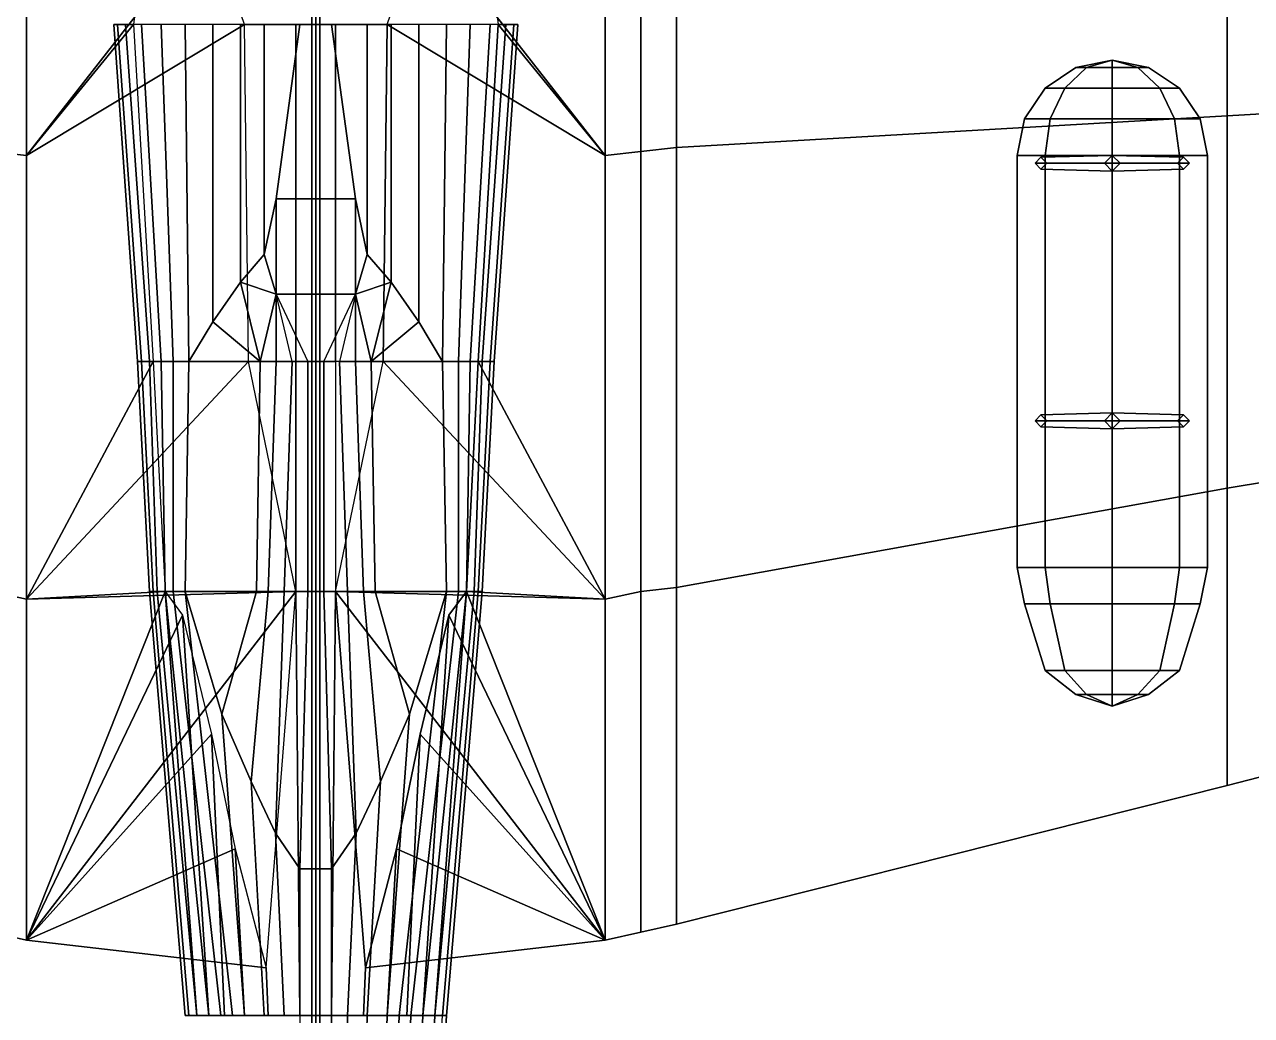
# Model space of a CAD drawing. Header units: millimetres. Extents: x -5.4 to 5.4, y -4.4 to 10.
# Drawn here: x -0.735 to 2.361, y 0.05 to 2.55 of the extents above; entities that cross this region are included whole.
import ezdxf

# ---------------------------------------------------------------- set-up
doc = ezdxf.new("R2010")
doc.units = ezdxf.units.MM
doc.layers.add('wing', color=5, linetype='Continuous')
doc.layers.add('wing2', color=1, linetype='Continuous')

msp = doc.modelspace()

# ---------------------------------------------------------------- linework, layer by layer
for points in [[(0, 2.97, 1.26), (-0.01, 2.97, 1.25), (-0.01, -3.76, 1.52), (0, -3.76, 1.53)], [(-0.01, 2.97, 1.25), (0, 2.97, 1.24), (0, -3.76, 1.51), (-0.01, -3.76, 1.52)], [(0.01, 2.97, 1.25), (0, 2.97, 1.26), (0, -3.76, 1.53), (0.01, -3.76, 1.52)], [(0, 2.97, 1.24), (0.01, 2.97, 1.25), (0.01, -3.76, 1.52), (0, -3.76, 1.51)], [(-0.48, 2.55, 0.26), (-0.51, 2.55, 0.13), (-0.45, 1.7, 0.05), (-0.42, 1.7, 0.26)], [(-0.51, 2.55, -0.04), (-0.5, 2.55, -0.11), (-0.44, 1.7, -0.11), (-0.45, 1.7, -0.04)], [(-0.51, 2.55, 0.13), (-0.51, 2.55, -0.04), (-0.45, 1.7, -0.04), (-0.45, 1.7, 0.05)], [(-0.5, 2.55, -0.11), (-0.46, 2.55, -0.24), (-0.41, 1.7, -0.24), (-0.44, 1.7, -0.11)], [(-0.44, 2.55, 0.36), (-0.48, 2.55, 0.26), (-0.42, 1.7, 0.26), (-0.39, 1.7, 0.36)], [(-0.39, 2.55, 0.46), (-0.44, 2.55, 0.36), (-0.39, 1.7, 0.36), (-0.36, 1.7, 0.46)], [(-0.33, 2.55, 0.54), (-0.39, 2.55, 0.46), (-0.36, 1.7, 0.46), (-0.32, 1.7, 0.54)], [(-0.26, 2.55, 0.6), (-0.33, 2.55, 0.54), (-0.32, 1.7, 0.54), (-0.26, 1.8, 0.6)], [(-0.19, 2.55, 0.64), (-0.26, 2.55, 0.6), (-0.26, 1.8, 0.6), (-0.19, 1.9, 0.64)], [(-0.13, 2.55, 0.66), (-0.19, 2.55, 0.64), (-0.19, 1.9, 0.64), (-0.13, 1.97, 0.66)], [(-0.05, 1.7, -0.61), (-0.17, 1.7, -0.57), (-0.18, 2.55, -0.57), (-0.05, 2.55, -0.61)], [(-0.04, 2.55, 0.68), (-0.13, 2.55, 0.66), (-0.13, 1.97, 0.66), (-0.1, 2.11, 0.69)], [(0.04, 2.55, 0.68), (-0.04, 2.55, 0.68), (-0.1, 2.11, 0.69), (0.1, 2.11, 0.69)], [(0.05, 1.7, -0.61), (-0.05, 1.7, -0.61), (-0.05, 2.55, -0.61), (0.05, 2.55, -0.61)], [(0.1, 2.11, 0.69), (0.13, 1.97, 0.66), (0.13, 2.55, 0.66), (0.04, 2.55, 0.68)], [(0.05, 2.55, -0.61), (0.18, 2.55, -0.57), (0.17, 1.7, -0.57), (0.05, 1.7, -0.61)], [(0.13, 1.97, 0.66), (0.19, 1.9, 0.64), (0.19, 2.55, 0.64), (0.13, 2.55, 0.66)], [(0.19, 1.9, 0.64), (0.26, 1.8, 0.6), (0.26, 2.55, 0.6), (0.19, 2.55, 0.64)], [(0.26, 1.8, 0.6), (0.32, 1.7, 0.54), (0.33, 2.55, 0.54), (0.26, 2.55, 0.6)], [(0.32, 1.7, 0.54), (0.36, 1.7, 0.46), (0.39, 2.55, 0.46), (0.33, 2.55, 0.54)], [(0.36, 1.7, 0.46), (0.39, 1.7, 0.36), (0.44, 2.55, 0.36), (0.39, 2.55, 0.46)], [(0.39, 1.7, 0.36), (0.42, 1.7, 0.26), (0.48, 2.55, 0.26), (0.44, 2.55, 0.36)], [(0.44, 1.7, -0.11), (0.41, 1.7, -0.24), (0.46, 2.55, -0.24), (0.5, 2.55, -0.11)], [(0.42, 1.7, 0.26), (0.45, 1.7, 0.05), (0.51, 2.55, 0.13), (0.48, 2.55, 0.26)], [(0.45, 1.7, -0.04), (0.44, 1.7, -0.11), (0.5, 2.55, -0.11), (0.51, 2.55, -0.04)], [(0.45, 1.7, 0.05), (0.45, 1.7, -0.04), (0.51, 2.55, -0.04), (0.51, 2.55, 0.13)], [(-0.1, 1.87, 0.92), (-0.1, 1.87, 0.92), (-0.1, 2.11, 0.69), (-0.13, 1.97, 0.66)], [(-0.1, 1.87, 0.92), (0.1, 1.87, 0.92), (0.1, 2.11, 0.69), (-0.1, 2.11, 0.69)], [(0.1, 1.87, 0.92), (0.13, 1.97, 0.66), (0.1, 2.11, 0.69)], [(-0.1, 1.87, 0.92), (-0.1, 1.87, 0.92), (-0.13, 1.97, 0.66), (-0.19, 1.9, 0.64)], [(0.1, 1.87, 0.92), (0.19, 1.9, 0.64), (0.13, 1.97, 0.66)], [(-0.14, 1.7, 0.89), (-0.14, 1.7, 0.89), (-0.19, 1.9, 0.64), (-0.26, 1.8, 0.6)], [(-0.1, 1.87, 0.92), (-0.1, 1.87, 0.92), (-0.19, 1.9, 0.64), (-0.14, 1.7, 0.89)], [(0.14, 1.7, 0.89), (0.19, 1.9, 0.64), (0.1, 1.87, 0.92)], [(0.26, 1.8, 0.6), (0.19, 1.9, 0.64), (0.14, 1.7, 0.89)], [(-0.14, 1.7, 0.89), (-0.1, 1.7, 0.95), (-0.1, 1.87, 0.92)], [(-0.02, 1.7, 0.99), (0.02, 1.7, 0.99), (0.1, 1.87, 0.92), (-0.1, 1.87, 0.92)], [(-0.1, 1.7, 0.95), (-0.06, 1.7, 0.98), (-0.1, 1.87, 0.92)], [(0.06, 1.7, 0.98), (0.1, 1.7, 0.95), (0.1, 1.87, 0.92)], [(0.1, 1.7, 0.95), (0.14, 1.7, 0.89), (0.1, 1.87, 0.92)], [(-0.14, 1.7, 0.89), (-0.26, 1.8, 0.6), (-0.32, 1.7, 0.54), (-0.14, 1.7, 0.89)], [(0.32, 1.7, 0.54), (0.26, 1.8, 0.6), (0.14, 1.7, 0.89)], [(-0.42, 1.7, 0.26), (-0.45, 1.7, 0.05), (-0.42, 1.12, 0.09), (-0.4, 1.12, 0.27)], [(-0.45, 1.7, 0.05), (-0.45, 1.7, -0.04), (-0.42, 1.12, -0.03), (-0.42, 1.12, 0.09)], [(-0.45, 1.7, -0.04), (-0.44, 1.7, -0.11), (-0.41, 1.12, -0.1), (-0.42, 1.12, -0.03)], [(-0.44, 1.7, -0.11), (-0.41, 1.7, -0.24), (-0.38, 1.12, -0.23), (-0.41, 1.12, -0.1)], [(-0.39, 1.7, 0.36), (-0.42, 1.7, 0.26), (-0.4, 1.12, 0.27), (-0.38, 1.12, 0.37)], [(-0.36, 1.7, 0.46), (-0.39, 1.7, 0.36), (-0.38, 1.12, 0.37), (-0.36, 1.12, 0.47)], [(-0.32, 1.7, 0.54), (-0.36, 1.7, 0.46), (-0.36, 1.12, 0.47), (-0.33, 1.12, 0.55)], [(-0.14, 1.7, 0.89), (-0.32, 1.7, 0.54), (-0.33, 1.12, 0.55), (-0.15, 1.12, 0.85)], [(-0.05, 1.12, -0.6), (-0.05, 1.12, -0.6), (-0.17, 1.7, -0.57), (-0.05, 1.7, -0.61)], [(-0.1, 1.7, 0.95), (-0.14, 1.7, 0.89), (-0.15, 1.12, 0.85), (-0.12, 1.12, 0.9)], [(-0.06, 1.7, 0.98), (-0.1, 1.7, 0.95), (-0.12, 1.12, 0.9), (-0.08, 1.12, 0.93)], [(-0.02, 1.7, 0.99), (-0.06, 1.7, 0.98), (-0.08, 1.12, 0.93), (-0.02, 1.12, 0.94)], [(0.05, 1.12, -0.6), (-0.05, 1.12, -0.6), (-0.05, 1.7, -0.61), (0.05, 1.7, -0.61)], [(-0.02, 1.12, 0.94), (0.02, 1.12, 0.94), (0.02, 1.7, 0.99), (-0.02, 1.7, 0.99)], [(0.02, 1.12, 0.94), (0.08, 1.12, 0.93), (0.06, 1.7, 0.98), (0.02, 1.7, 0.99)], [(0.08, 1.12, 0.93), (0.12, 1.12, 0.9), (0.1, 1.7, 0.95), (0.06, 1.7, 0.98)], [(0.12, 1.12, 0.9), (0.15, 1.12, 0.85), (0.14, 1.7, 0.89), (0.1, 1.7, 0.95)], [(0.15, 1.12, 0.85), (0.33, 1.12, 0.55), (0.32, 1.7, 0.54), (0.14, 1.7, 0.89)], [(0.33, 1.12, 0.55), (0.36, 1.12, 0.47), (0.36, 1.7, 0.46), (0.32, 1.7, 0.54)], [(0.36, 1.12, 0.47), (0.38, 1.12, 0.37), (0.39, 1.7, 0.36), (0.36, 1.7, 0.46)], [(0.41, 1.12, -0.1), (0.38, 1.12, -0.23), (0.41, 1.7, -0.24), (0.44, 1.7, -0.11)], [(0.38, 1.12, 0.37), (0.4, 1.12, 0.27), (0.42, 1.7, 0.26), (0.39, 1.7, 0.36)], [(0.4, 1.12, 0.27), (0.42, 1.12, 0.09), (0.45, 1.7, 0.05), (0.42, 1.7, 0.26)], [(0.42, 1.12, -0.03), (0.41, 1.12, -0.1), (0.44, 1.7, -0.11), (0.45, 1.7, -0.04)], [(0.42, 1.12, 0.09), (0.42, 1.12, -0.03), (0.45, 1.7, -0.04), (0.45, 1.7, 0.05)], [(-0.4, 1.12, 0.27), (-0.42, 1.12, 0.09), (-0.33, 0.05, 0.09), (-0.3, 0.05, 0.27)], [(-0.42, 1.12, 0.09), (-0.42, 1.12, -0.03), (-0.33, 0.05, -0.03), (-0.33, 0.05, 0.09)], [(-0.42, 1.12, -0.03), (-0.41, 1.12, -0.1), (-0.32, 0.05, -0.1), (-0.33, 0.05, -0.03)], [(-0.41, 1.12, -0.1), (-0.38, 1.12, -0.23), (-0.3, 0.05, -0.2), (-0.32, 0.05, -0.1)], [(-0.38, 1.12, 0.37), (-0.4, 1.12, 0.27), (-0.3, 0.05, 0.27), (-0.27, 0.05, 0.37)], [(-0.36, 1.12, 0.47), (-0.38, 1.12, 0.37), (-0.27, 0.05, 0.37), (-0.24, 0.05, 0.44)], [(-0.38, 1.12, -0.23), (-0.3361, 1.06, -0.3372), (-0.27, 0.05, -0.29), (-0.3, 0.05, -0.2)], [(-0.33, 1.12, 0.55), (-0.36, 1.12, 0.47), (-0.24, 0.05, 0.44), (-0.21, 0.05, 0.49)], [(-0.2368, 0.81, 0.5868), (-0.33, 1.12, 0.55), (-0.21, 0.05, 0.49), (-0.18, 0.05, 0.53)], [(-0.33, 1.12, 0.55), (-0.2368, 0.81, 0.5868), (-0.15, 1.12, 0.85)], [(-0.2368, 0.81, 0.5868), (-0.1631, 0.64, 0.6141), (-0.12, 1.12, 0.9), (-0.15, 1.12, 0.85)], [(-0.1631, 0.64, 0.6141), (-0.1015, 0.51, 0.6244), (-0.08, 1.12, 0.93), (-0.12, 1.12, 0.9)], [(-0.04, 0.05, -0.53), (-0.12, 0.05, -0.5), (-0.1256, 0.17, -0.5067), (-0.05, 1.12, -0.6)], [(-0.1015, 0.51, 0.6244), (-0.04, 0.42, 0.6311), (-0.02, 1.12, 0.94), (-0.08, 1.12, 0.93)], [(0.04, 0.05, -0.53), (-0.04, 0.05, -0.53), (-0.05, 1.12, -0.6), (0.05, 1.12, -0.6)], [(-0.04, 0.42, 0.6311), (0.04, 0.42, 0.6311), (0.02, 1.12, 0.94), (-0.02, 1.12, 0.94)], [(0.04, 0.42, 0.6311), (0.1015, 0.51, 0.6244), (0.08, 1.12, 0.93), (0.02, 1.12, 0.94)], [(0.05, 1.12, -0.6), (0.1256, 0.17, -0.5067), (0.12, 0.05, -0.5), (0.04, 0.05, -0.53)], [(0.1015, 0.51, 0.6244), (0.1631, 0.64, 0.6141), (0.12, 1.12, 0.9), (0.08, 1.12, 0.93)], [(0.1631, 0.64, 0.6141), (0.2368, 0.81, 0.5868), (0.15, 1.12, 0.85), (0.12, 1.12, 0.9)], [(0.2368, 0.81, 0.5868), (0.33, 1.12, 0.55), (0.15, 1.12, 0.85)], [(0.18, 0.05, 0.53), (0.21, 0.05, 0.49), (0.33, 1.12, 0.55), (0.2368, 0.81, 0.5868)], [(0.21, 0.05, 0.49), (0.24, 0.05, 0.44), (0.36, 1.12, 0.47), (0.33, 1.12, 0.55)], [(0.24, 0.05, 0.44), (0.27, 0.05, 0.37), (0.38, 1.12, 0.37), (0.36, 1.12, 0.47)], [(0.3, 0.05, -0.2), (0.27, 0.05, -0.29), (0.3361, 1.06, -0.3372), (0.38, 1.12, -0.23)], [(0.27, 0.05, 0.37), (0.3, 0.05, 0.27), (0.4, 1.12, 0.27), (0.38, 1.12, 0.37)], [(0.32, 0.05, -0.1), (0.3, 0.05, -0.2), (0.38, 1.12, -0.23), (0.41, 1.12, -0.1)], [(0.3, 0.05, 0.27), (0.33, 0.05, 0.09), (0.42, 1.12, 0.09), (0.4, 1.12, 0.27)], [(0.33, 0.05, -0.03), (0.32, 0.05, -0.1), (0.41, 1.12, -0.1), (0.42, 1.12, -0.03)], [(0.33, 0.05, 0.09), (0.33, 0.05, -0.03), (0.42, 1.12, -0.03), (0.42, 1.12, 0.09)], [(-0.3361, 1.06, -0.3372), (-0.2632, 0.76, -0.4132), (-0.23, 0.05, -0.38), (-0.27, 0.05, -0.29)], [(0.27, 0.05, -0.29), (0.23, 0.05, -0.38), (0.2632, 0.76, -0.4132), (0.3361, 1.06, -0.3372)], [(-0.1631, 0.64, 0.6141), (-0.2368, 0.81, 0.5868), (-0.18, 0.05, 0.53), (-0.13, 0.05, 0.57)], [(0.13, 0.05, 0.57), (0.18, 0.05, 0.53), (0.2368, 0.81, 0.5868), (0.1631, 0.64, 0.6141)], [(-0.2632, 0.76, -0.4132), (-0.2036, 0.47, -0.4596), (-0.18, 0.05, -0.44), (-0.23, 0.05, -0.38)], [(0.23, 0.05, -0.38), (0.18, 0.05, -0.44), (0.2036, 0.47, -0.4596), (0.2632, 0.76, -0.4132)], [(-0.1015, 0.51, 0.6244), (-0.1631, 0.64, 0.6141), (-0.13, 0.05, 0.57), (-0.08, 0.05, 0.59)], [(0.08, 0.05, 0.59), (0.13, 0.05, 0.57), (0.1631, 0.64, 0.6141), (0.1015, 0.51, 0.6244)], [(-0.04, 0.42, 0.6311), (-0.1015, 0.51, 0.6244), (-0.08, 0.05, 0.59), (-0.04, 0.05, 0.6)], [(0.04, 0.05, 0.6), (0.08, 0.05, 0.59), (0.1015, 0.51, 0.6244), (0.04, 0.42, 0.6311)], [(-0.2036, 0.47, -0.4596), (-0.1256, 0.17, -0.5067), (-0.12, 0.05, -0.5), (-0.18, 0.05, -0.44)], [(0.18, 0.05, -0.44), (0.12, 0.05, -0.5), (0.1256, 0.17, -0.5067), (0.2036, 0.47, -0.4596)], [(-0.04, 0.05, 0.6), (0.04, 0.05, 0.6), (0.04, 0.42, 0.6311), (-0.04, 0.42, 0.6311)], [(-0.02, -1.61, 0.49), (0.02, -1.61, 0.49), (0.04, 0.05, 0.6), (-0.04, 0.05, 0.6)], [(0.02, -1.61, 0.49), (0.06, -1.61, 0.48), (0.08, 0.05, 0.59), (0.04, 0.05, 0.6)], [(0.06, -1.61, 0.48), (0.09, -1.61, 0.46), (0.13, 0.05, 0.57), (0.08, 0.05, 0.59)], [(0.09, -1.61, 0.46), (0.13, -1.61, 0.42), (0.18, 0.05, 0.53), (0.13, 0.05, 0.57)], [(0.13, -1.61, 0.42), (0.15, -1.61, 0.38), (0.21, 0.05, 0.49), (0.18, 0.05, 0.53)], [(0.15, -1.61, 0.38), (0.18, -1.61, 0.32), (0.24, 0.05, 0.44), (0.21, 0.05, 0.49)], [(0.18, -1.61, 0.32), (0.2, -1.61, 0.25), (0.27, 0.05, 0.37), (0.24, 0.05, 0.44)], [(0.2, -1.61, 0.25), (0.22, -1.61, 0.17), (0.3, 0.05, 0.27), (0.27, 0.05, 0.37)], [(0.22, -1.61, 0.17), (0.23, -1.61, 0.09), (0.33, 0.05, 0.09), (0.3, 0.05, 0.27)], [(0.23, -1.61), (0.22, -1.61, -0.1), (0.32, 0.05, -0.1), (0.33, 0.05, -0.03)], [(0.23, -1.61, 0.09), (0.23, -1.61), (0.33, 0.05, -0.03), (0.33, 0.05, 0.09)]]:
    msp.add_3dface(points)
at = {"layer": 'wing'}
for points in [[(0.73, 2.84, -0.33), (0.73, 2.22, -0.54), (0.269, 2.81, -0.5469), (0.73, 2.84, -0.33)], [(0.73, 2.84, -0.33), (0.4307, 2.79, -0.3748), (0.46, 2.55, -0.24), (0.73, 2.22, -0.13)], [(0.82, 2.77, -0.32), (0.73, 2.84, -0.33), (0.73, 2.22, -0.13), (0.82, 2.23, -0.12)], [(0.82, 2.23, -0.53), (0.73, 2.22, -0.54), (0.73, 2.84, -0.33), (0.82, 2.77, -0.32)], [(0.73, 2.22, -0.54), (0.18, 2.55, -0.57), (0.269, 2.81, -0.5469), (0.73, 2.22, -0.54)], [(0.91, 2.74, -0.31), (0.82, 2.77, -0.32), (0.82, 2.23, -0.12), (0.91, 2.24, -0.11)], [(0.91, 2.24, -0.52), (0.82, 2.23, -0.53), (0.82, 2.77, -0.32), (0.91, 2.74, -0.31)], [(2.3, 2.76, -0.16), (0.91, 2.74, -0.31), (0.91, 2.24, -0.11), (2.3, 2.32)], [(2.3, 2.32, -0.33), (0.91, 2.24, -0.52), (0.91, 2.74, -0.31), (2.3, 2.76, -0.16)], [(4.9, 2.78, 0.1), (2.3, 2.76, -0.16), (2.3, 2.32), (4.9, 2.47, 0.18)], [(4.9, 2.47, 0.02), (2.3, 2.32, -0.33), (2.3, 2.76, -0.16), (4.9, 2.78, 0.1)], [(0.73, 1.1, -0.54), (0.17, 1.7, -0.57), (0.18, 2.55, -0.57), (0.73, 2.22, -0.54)], [(0.46, 2.55, -0.24), (0.41, 1.7, -0.24), (0.73, 1.1, -0.13), (0.73, 2.22, -0.13)], [(2.01, 2.46, -0.84), (1.9182, 2.4417, -0.84), (1.9451, 2.4417, -0.7751), (2.01, 2.46, -0.84)], [(2.01, 2.46, -0.84), (1.9451, 2.4417, -0.9049), (1.9182, 2.4417, -0.84), (2.01, 2.46, -0.84)], [(2.01, 2.46, -0.84), (1.9451, 2.4417, -0.7751), (2.01, 2.4417, -0.7482), (2.01, 2.46, -0.84)], [(2.01, 2.46, -0.84), (2.01, 2.4417, -0.9318), (1.9451, 2.4417, -0.9049), (2.01, 2.46, -0.84)], [(2.01, 2.46, -0.84), (2.01, 2.4417, -0.7482), (2.0749, 2.4417, -0.7751), (2.01, 2.46, -0.84)], [(2.01, 2.46, -0.84), (2.0749, 2.4417, -0.7751), (2.1018, 2.4417, -0.84), (2.01, 2.46, -0.84)], [(2.01, 2.46, -0.84), (2.1018, 2.4417, -0.84), (2.0749, 2.4417, -0.9049), (2.01, 2.46, -0.84)], [(2.01, 2.46, -0.84), (2.0749, 2.4417, -0.9049), (2.01, 2.4417, -0.9318), (2.01, 2.46, -0.84)], [(2.3, 2.32), (2.3, 1.38), (4.9, 1.81, 0.18), (4.9, 2.47, 0.18)], [(4.9, 1.81, 0.02), (2.3, 1.38, -0.33), (2.3, 2.32, -0.33), (4.9, 2.47, 0.02)], [(1.9182, 2.4417, -0.84), (1.8403, 2.3897, -0.84), (1.89, 2.3897, -0.72), (1.9451, 2.4417, -0.7751)], [(1.9451, 2.4417, -0.9049), (1.89, 2.3897, -0.96), (1.8403, 2.3897, -0.84), (1.9182, 2.4417, -0.84)], [(1.9451, 2.4417, -0.7751), (1.89, 2.3897, -0.72), (2.01, 2.3897, -0.6703), (2.01, 2.4417, -0.7482)], [(2.01, 2.4417, -0.9318), (2.01, 2.3897, -1.0097), (1.89, 2.3897, -0.96), (1.9451, 2.4417, -0.9049)], [(2.01, 2.4417, -0.7482), (2.01, 2.3897, -0.6703), (2.13, 2.3897, -0.72), (2.0749, 2.4417, -0.7751)], [(2.0749, 2.4417, -0.9049), (2.13, 2.3897, -0.96), (2.01, 2.3897, -1.0097), (2.01, 2.4417, -0.9318)], [(2.0749, 2.4417, -0.7751), (2.13, 2.3897, -0.72), (2.1797, 2.3897, -0.84), (2.1018, 2.4417, -0.84)], [(2.1018, 2.4417, -0.84), (2.1797, 2.3897, -0.84), (2.13, 2.3897, -0.96), (2.0749, 2.4417, -0.9049)], [(1.8403, 2.3897, -0.84), (1.7883, 2.3118, -0.84), (1.8532, 2.3118, -0.6832), (1.89, 2.3897, -0.72)], [(1.89, 2.3897, -0.96), (1.8532, 2.3118, -0.9968), (1.7883, 2.3118, -0.84), (1.8403, 2.3897, -0.84)], [(1.89, 2.3897, -0.72), (1.8532, 2.3118, -0.6832), (2.01, 2.3118, -0.6183), (2.01, 2.3897, -0.6703)], [(2.01, 2.3897, -1.0097), (2.01, 2.3118, -1.0617), (1.8532, 2.3118, -0.9968), (1.89, 2.3897, -0.96)], [(2.01, 2.3897, -0.6703), (2.01, 2.3118, -0.6183), (2.1668, 2.3118, -0.6832), (2.13, 2.3897, -0.72)], [(2.13, 2.3897, -0.96), (2.1668, 2.3118, -0.9968), (2.01, 2.3118, -1.0617), (2.01, 2.3897, -1.0097)], [(2.13, 2.3897, -0.72), (2.1668, 2.3118, -0.6832), (2.2317, 2.3118, -0.84), (2.1797, 2.3897, -0.84)], [(2.1797, 2.3897, -0.84), (2.2317, 2.3118, -0.84), (2.1668, 2.3118, -0.9968), (2.13, 2.3897, -0.96)], [(0.91, 2.24, -0.11), (0.91, 1.13, -0.11), (2.3, 1.38), (2.3, 2.32)], [(2.3, 1.38, -0.33), (0.91, 1.13, -0.52), (0.91, 2.24, -0.52), (2.3, 2.32, -0.33)], [(1.7883, 2.3118, -0.84), (1.77, 2.22, -0.84), (1.8403, 2.22, -0.6703), (1.8532, 2.3118, -0.6832)], [(1.8532, 2.3118, -0.9968), (1.8403, 2.22, -1.0097), (1.77, 2.22, -0.84), (1.7883, 2.3118, -0.84)], [(1.8532, 2.3118, -0.6832), (1.8403, 2.22, -0.6703), (2.01, 2.22, -0.6), (2.01, 2.3118, -0.6183)], [(2.01, 2.3118, -1.0617), (2.01, 2.22, -1.08), (1.8403, 2.22, -1.0097), (1.8532, 2.3118, -0.9968)], [(2.01, 2.3118, -0.6183), (2.01, 2.22, -0.6), (2.1797, 2.22, -0.6703), (2.1668, 2.3118, -0.6832)], [(2.1668, 2.3118, -0.9968), (2.1797, 2.22, -1.0097), (2.01, 2.22, -1.08), (2.01, 2.3118, -1.0617)], [(2.1668, 2.3118, -0.6832), (2.1797, 2.22, -0.6703), (2.25, 2.22, -0.84), (2.2317, 2.3118, -0.84)], [(2.2317, 2.3118, -0.84), (2.25, 2.22, -0.84), (2.1797, 2.22, -1.0097), (2.1668, 2.3118, -0.9968)], [(0.73, 2.22, -0.13), (0.73, 1.1, -0.13), (0.82, 1.12, -0.12), (0.82, 2.23, -0.12)], [(0.82, 1.12, -0.53), (0.73, 1.1, -0.54), (0.73, 2.22, -0.54), (0.82, 2.23, -0.53)], [(0.82, 2.23, -0.12), (0.82, 1.12, -0.12), (0.91, 1.13, -0.11), (0.91, 2.24, -0.11)], [(0.91, 1.13, -0.52), (0.82, 1.12, -0.53), (0.82, 2.23, -0.53), (0.91, 2.24, -0.52)], [(1.8403, 2.22, -0.6703), (1.77, 2.22, -0.84), (1.77, 1.18, -0.84), (1.8403, 1.18, -0.6703)], [(1.77, 2.22, -0.84), (1.8403, 2.22, -1.0097), (1.8403, 1.18, -1.0097), (1.77, 1.18, -0.84)], [(1.99, 2.2, -0.57), (2.01, 2.22, -0.57), (1.83, 2.215, -0.67), (1.815, 2.2, -0.67)], [(2.01, 2.18, -0.57), (1.99, 2.2, -0.57), (1.815, 2.2, -0.67), (1.83, 2.185, -0.67)], [(2.01, 2.22, -0.57), (2.01, 2.2, -0.5808), (1.845, 2.2, -0.67), (1.83, 2.215, -0.67)], [(2.01, 2.2, -0.5808), (2.01, 2.18, -0.57), (1.83, 2.185, -0.67), (1.845, 2.2, -0.67)], [(2.01, 2.22, -0.6), (1.8403, 2.22, -0.6703), (1.8403, 1.18, -0.6703), (2.01, 1.18, -0.6)], [(1.8403, 2.22, -1.0097), (2.01, 2.22, -1.08), (2.01, 1.18, -1.08), (1.8403, 1.18, -1.0097)], [(2.01, 2.22, -0.57), (1.99, 2.2, -0.57), (1.99, 2.2, -0.37), (2.01, 2.22, -0.36)], [(1.99, 2.2, -0.57), (2.01, 2.18, -0.57), (2.01, 2.18, -0.36), (1.99, 2.2, -0.37)], [(2.1797, 2.22, -0.6703), (2.01, 2.22, -0.6), (2.01, 1.18, -0.6), (2.1797, 1.18, -0.6703)], [(2.01, 2.22, -1.08), (2.1797, 2.22, -1.0097), (2.1797, 1.18, -1.0097), (2.01, 1.18, -1.08)], [(2.03, 2.2, -0.57), (2.01, 2.22, -0.57), (2.01, 2.22, -0.36), (2.03, 2.2, -0.36)], [(2.01, 2.2, -0.5808), (2.01, 2.22, -0.57), (2.19, 2.215, -0.67), (2.175, 2.2, -0.67)], [(2.01, 2.22, -0.57), (2.03, 2.2, -0.57), (2.205, 2.2, -0.67), (2.19, 2.215, -0.67)], [(2.01, 2.18, -0.57), (2.03, 2.2, -0.57), (2.03, 2.2, -0.36), (2.01, 2.18, -0.36)], [(2.03, 2.2, -0.57), (2.01, 2.18, -0.57), (2.19, 2.185, -0.67), (2.205, 2.2, -0.67)], [(2.01, 2.18, -0.57), (2.01, 2.2, -0.5808), (2.175, 2.2, -0.67), (2.19, 2.185, -0.67)], [(2.25, 2.22, -0.84), (2.1797, 2.22, -0.6703), (2.1797, 1.18, -0.6703), (2.25, 1.18, -0.84)], [(2.1797, 2.22, -1.0097), (2.25, 2.22, -0.84), (2.25, 1.18, -0.84), (2.1797, 1.18, -1.0097)], [(4.9, 1.81, 0.18), (2.3, 1.38), (2.3, 0.63, -0.16), (4.9, 1.3, 0.1)], [(4.9, 1.3, 0.1), (2.3, 0.63, -0.16), (2.3, 1.38, -0.33), (4.9, 1.81, 0.02)], [(0.73, 1.1, -0.54), (0.05, 1.12, -0.6), (0.17, 1.7, -0.57), (0.73, 1.1, -0.54)], [(0.41, 1.7, -0.24), (0.38, 1.12, -0.23), (0.73, 1.1, -0.13)], [(1.99, 1.55, -0.57), (2.01, 1.57, -0.57), (1.83, 1.565, -0.67), (1.815, 1.55, -0.67)], [(2.01, 1.53, -0.57), (1.99, 1.55, -0.57), (1.815, 1.55, -0.67), (1.83, 1.535, -0.67)], [(2.01, 1.57, -0.57), (2.01, 1.55, -0.5808), (1.845, 1.55, -0.67), (1.83, 1.565, -0.67)], [(2.01, 1.55, -0.5808), (2.01, 1.53, -0.57), (1.83, 1.535, -0.67), (1.845, 1.55, -0.67)], [(2.01, 1.57, -0.57), (1.99, 1.55, -0.57), (1.99, 1.55, -0.37), (2.01, 1.57, -0.36)], [(1.99, 1.55, -0.57), (2.01, 1.53, -0.57), (2.01, 1.53, -0.36), (1.99, 1.55, -0.37)], [(2.03, 1.55, -0.57), (2.01, 1.57, -0.57), (2.01, 1.57, -0.36), (2.03, 1.55, -0.36)], [(2.01, 1.57, -0.57), (2.03, 1.55, -0.57), (2.205, 1.55, -0.67), (2.19, 1.565, -0.67)], [(2.01, 1.55, -0.5808), (2.01, 1.57, -0.57), (2.19, 1.565, -0.67), (2.175, 1.55, -0.67)], [(2.01, 1.53, -0.57), (2.03, 1.55, -0.57), (2.03, 1.55, -0.36), (2.01, 1.53, -0.36)], [(2.01, 1.53, -0.57), (2.01, 1.55, -0.5808), (2.175, 1.55, -0.67), (2.19, 1.535, -0.67)], [(2.03, 1.55, -0.57), (2.01, 1.53, -0.57), (2.19, 1.535, -0.67), (2.205, 1.55, -0.67)], [(2.3, 1.38), (0.91, 1.13, -0.11), (0.91, 0.28, -0.31), (2.3, 0.63, -0.16)], [(2.3, 0.63, -0.16), (0.91, 0.28, -0.31), (0.91, 1.13, -0.52), (2.3, 1.38, -0.33)], [(1.7883, 1.0882, -0.84), (1.77, 1.18, -0.84), (1.8403, 1.18, -1.0097), (1.8532, 1.0882, -0.9968)], [(1.8532, 1.0882, -0.6832), (1.8403, 1.18, -0.6703), (1.77, 1.18, -0.84), (1.7883, 1.0882, -0.84)], [(1.8532, 1.0882, -0.9968), (1.8403, 1.18, -1.0097), (2.01, 1.18, -1.08), (2.01, 1.0882, -1.0617)], [(2.01, 1.0882, -0.6183), (2.01, 1.18, -0.6), (1.8403, 1.18, -0.6703), (1.8532, 1.0882, -0.6832)], [(2.01, 1.0882, -1.0617), (2.01, 1.18, -1.08), (2.1797, 1.18, -1.0097), (2.1668, 1.0882, -0.9968)], [(2.1668, 1.0882, -0.6832), (2.1797, 1.18, -0.6703), (2.01, 1.18, -0.6), (2.01, 1.0882, -0.6183)], [(2.1668, 1.0882, -0.9968), (2.1797, 1.18, -1.0097), (2.25, 1.18, -0.84), (2.2317, 1.0882, -0.84)], [(2.2317, 1.0882, -0.84), (2.25, 1.18, -0.84), (2.1797, 1.18, -0.6703), (2.1668, 1.0882, -0.6832)], [(0.73, 0.24, -0.33), (0.1256, 0.17, -0.5067), (0.05, 1.12, -0.6), (0.73, 0.24, -0.33)], [(0.73, 0.24, -0.33), (0.05, 1.12, -0.6), (0.73, 1.1, -0.54), (0.73, 0.24, -0.33)], [(0.3361, 1.06, -0.3372), (0.73, 0.24, -0.33), (0.38, 1.12, -0.23)], [(0.38, 1.12, -0.23), (0.73, 0.24, -0.33), (0.73, 1.1, -0.13)], [(0.82, 1.12, -0.12), (0.73, 1.1, -0.13), (0.73, 0.24, -0.33), (0.82, 0.26, -0.32)], [(0.82, 0.26, -0.32), (0.73, 0.24, -0.33), (0.73, 1.1, -0.54), (0.82, 1.12, -0.53)], [(0.91, 1.13, -0.11), (0.82, 1.12, -0.12), (0.82, 0.26, -0.32), (0.91, 0.28, -0.31)], [(0.91, 0.28, -0.31), (0.82, 0.26, -0.32), (0.82, 1.12, -0.53), (0.91, 1.13, -0.52)], [(1.8403, 0.92, -0.84), (1.7883, 1.0882, -0.84), (1.8532, 1.0882, -0.9968), (1.89, 0.92, -0.96)], [(1.89, 0.92, -0.72), (1.8532, 1.0882, -0.6832), (1.7883, 1.0882, -0.84), (1.8403, 0.92, -0.84)], [(1.89, 0.92, -0.96), (1.8532, 1.0882, -0.9968), (2.01, 1.0882, -1.0617), (2.01, 0.92, -1.0097)], [(2.01, 0.92, -0.6703), (2.01, 1.0882, -0.6183), (1.8532, 1.0882, -0.6832), (1.89, 0.92, -0.72)], [(2.01, 0.92, -1.0097), (2.01, 1.0882, -1.0617), (2.1668, 1.0882, -0.9968), (2.13, 0.92, -0.96)], [(2.13, 0.92, -0.72), (2.1668, 1.0882, -0.6832), (2.01, 1.0882, -0.6183), (2.01, 0.92, -0.6703)], [(2.13, 0.92, -0.96), (2.1668, 1.0882, -0.9968), (2.2317, 1.0882, -0.84), (2.1797, 0.92, -0.84)], [(2.1797, 0.92, -0.84), (2.2317, 1.0882, -0.84), (2.1668, 1.0882, -0.6832), (2.13, 0.92, -0.72)], [(0.2632, 0.76, -0.4132), (0.73, 0.24, -0.33), (0.3361, 1.06, -0.3372)], [(1.9182, 0.86, -0.84), (1.8403, 0.92, -0.84), (1.89, 0.92, -0.96), (1.9451, 0.86, -0.9049)], [(1.9451, 0.86, -0.7751), (1.89, 0.92, -0.72), (1.8403, 0.92, -0.84), (1.9182, 0.86, -0.84)], [(1.9451, 0.86, -0.9049), (1.89, 0.92, -0.96), (2.01, 0.92, -1.0097), (2.01, 0.86, -0.9318)], [(2.01, 0.86, -0.7482), (2.01, 0.92, -0.6703), (1.89, 0.92, -0.72), (1.9451, 0.86, -0.7751)], [(2.01, 0.86, -0.9318), (2.01, 0.92, -1.0097), (2.13, 0.92, -0.96), (2.0749, 0.86, -0.9049)], [(2.0749, 0.86, -0.7751), (2.13, 0.92, -0.72), (2.01, 0.92, -0.6703), (2.01, 0.86, -0.7482)], [(2.0749, 0.86, -0.9049), (2.13, 0.92, -0.96), (2.1797, 0.92, -0.84), (2.1018, 0.86, -0.84)], [(2.1018, 0.86, -0.84), (2.1797, 0.92, -0.84), (2.13, 0.92, -0.72), (2.0749, 0.86, -0.7751)], [(2.01, 0.83, -0.84), (1.9182, 0.86, -0.84), (1.9451, 0.86, -0.9049), (2.01, 0.83, -0.84)], [(2.01, 0.83, -0.84), (1.9451, 0.86, -0.7751), (1.9182, 0.86, -0.84), (2.01, 0.83, -0.84)], [(2.01, 0.83, -0.84), (1.9451, 0.86, -0.9049), (2.01, 0.86, -0.9318), (2.01, 0.83, -0.84)], [(2.01, 0.83, -0.84), (2.01, 0.86, -0.7482), (1.9451, 0.86, -0.7751), (2.01, 0.83, -0.84)], [(2.01, 0.83, -0.84), (2.01, 0.86, -0.9318), (2.0749, 0.86, -0.9049), (2.01, 0.83, -0.84)], [(2.01, 0.83, -0.84), (2.0749, 0.86, -0.9049), (2.1018, 0.86, -0.84), (2.01, 0.83, -0.84)], [(2.01, 0.83, -0.84), (2.1018, 0.86, -0.84), (2.0749, 0.86, -0.7751), (2.01, 0.83, -0.84)], [(2.01, 0.83, -0.84), (2.0749, 0.86, -0.7751), (2.01, 0.86, -0.7482), (2.01, 0.83, -0.84)], [(0.2036, 0.47, -0.4596), (0.73, 0.24, -0.33), (0.2632, 0.76, -0.4132)], [(0.1256, 0.17, -0.5067), (0.73, 0.24, -0.33), (0.2036, 0.47, -0.4596)]]:
    msp.add_3dface(points, dxfattribs=at)
at = {"layer": 'wing2'}
for points in [[(-0.82, 2.77, -0.32), (-0.73, 2.84, -0.33), (-0.73, 2.22, -0.13), (-0.82, 2.23, -0.12)], [(-0.82, 2.23, -0.53), (-0.73, 2.22, -0.54), (-0.73, 2.84, -0.33), (-0.82, 2.77, -0.32)], [(-0.73, 2.84, -0.33), (-0.73, 2.22, -0.54), (-0.269, 2.81, -0.5469), (-0.73, 2.84, -0.33)], [(-0.73, 2.84, -0.33), (-0.4307, 2.79, -0.3748), (-0.46, 2.55, -0.24), (-0.73, 2.22, -0.13)], [(-0.73, 2.22, -0.54), (-0.18, 2.55, -0.57), (-0.269, 2.81, -0.5469), (-0.73, 2.22, -0.54)], [(-0.46, 2.55, -0.24), (-0.41, 1.7, -0.24), (-0.73, 1.1, -0.13), (-0.73, 2.22, -0.13)], [(-0.73, 1.1, -0.54), (-0.17, 1.7, -0.57), (-0.18, 2.55, -0.57), (-0.73, 2.22, -0.54)], [(-0.82, 1.12, -0.53), (-0.73, 1.1, -0.54), (-0.73, 2.22, -0.54), (-0.82, 2.23, -0.53)], [(-0.73, 2.22, -0.13), (-0.73, 1.1, -0.13), (-0.82, 1.12, -0.12), (-0.82, 2.23, -0.12)], [(-0.73, 1.1, -0.54), (-0.05, 1.12, -0.6), (-0.17, 1.7, -0.57), (-0.73, 1.1, -0.54)], [(-0.41, 1.7, -0.24), (-0.38, 1.12, -0.23), (-0.73, 1.1, -0.13)], [(-0.82, 0.26, -0.32), (-0.73, 0.24, -0.33), (-0.73, 1.1, -0.54), (-0.82, 1.12, -0.53)], [(-0.82, 1.12, -0.12), (-0.73, 1.1, -0.13), (-0.73, 0.24, -0.33), (-0.82, 0.26, -0.32)], [(-0.73, 0.24, -0.33), (-0.1256, 0.17, -0.5067), (-0.05, 1.12, -0.6), (-0.73, 0.24, -0.33)], [(-0.73, 0.24, -0.33), (-0.05, 1.12, -0.6), (-0.73, 1.1, -0.54), (-0.73, 0.24, -0.33)], [(-0.38, 1.12, -0.23), (-0.73, 0.24, -0.33), (-0.73, 1.1, -0.13)], [(-0.3361, 1.06, -0.3372), (-0.73, 0.24, -0.33), (-0.38, 1.12, -0.23)], [(-0.2632, 0.76, -0.4132), (-0.73, 0.24, -0.33), (-0.3361, 1.06, -0.3372)], [(-0.2036, 0.47, -0.4596), (-0.73, 0.24, -0.33), (-0.2632, 0.76, -0.4132)], [(-0.1256, 0.17, -0.5067), (-0.73, 0.24, -0.33), (-0.2036, 0.47, -0.4596)]]:
    msp.add_3dface(points, dxfattribs=at)

doc.saveas('drawing.dxf')
